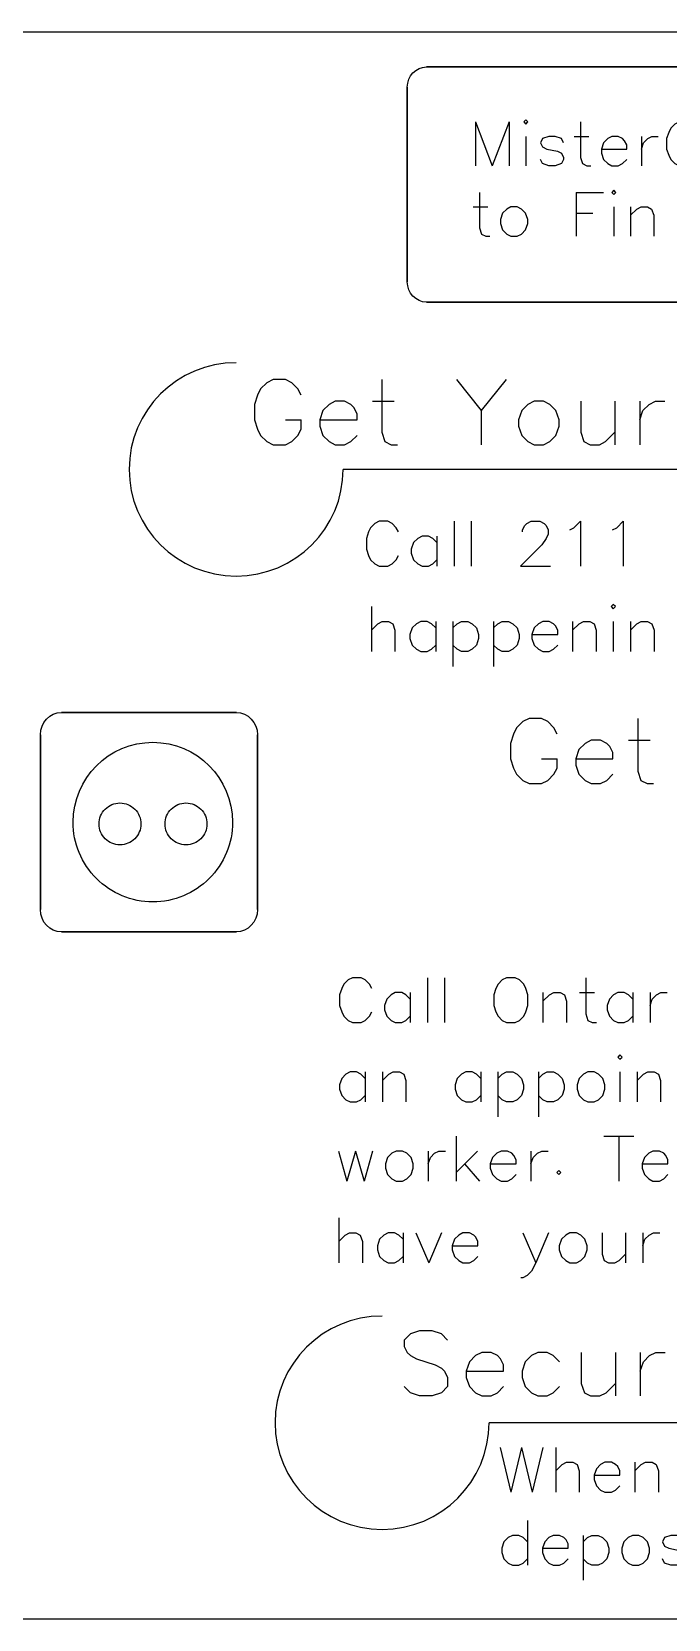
# Model space of a CAD drawing. Extents: x 0 to 396, y 0 to 198.
# Drawn here: x 197.4 to 276.6, y 0.4 to 198.1 of the extents above; entities that cross this region are included whole.
import ezdxf

# ---------------------------------------------------------------- set-up
doc = ezdxf.new("R2010")
doc.units = 0
doc.layers.get('0').update_dxf_attribs({"linetype": 'CONTINUOUS'})
doc.layers.add('Layer_1', color=7, linetype='CONTINUOUS')

msp = doc.modelspace()

# ---------------------------------------------------------------- linework, layer by layer
at = {"color": 7}
for points in [[(246.543592, 193.688111), (345.552136, 193.688111)], [(246.543592, 193.688111), (246.543592, 193.688111)], [(244.161424, 166.922457), (244.161424, 191.167046)], [(345.552136, 164.401392), (246.543592, 164.401392)], [(201.1266, 113.281717), (222.88452, 113.281717)], [(201.1266, 113.281717), (201.1266, 113.281717)], [(198.496168, 88.741957), (198.496168, 110.507653)], [(225.514952, 110.507653), (225.514952, 88.741957)], [(211.008944, 99.407109), (211.008944, 99.407109)], [(219.225448, 99.407109), (219.225448, 99.407109)], [(222.413152, 99.633781), (222.413152, 99.633781)], [(222.88452, 85.967901), (201.1266, 85.967901)]]:
    msp.add_lwpolyline(points, close=True, dxfattribs=at)
for points in [[(252.635776, 186.839332), (252.635776, 181.381612)], [(252.635776, 186.839332), (254.72708, 181.381612)], [(256.818384, 186.839332), (254.72708, 181.381612)], [(256.818384, 186.839332), (256.818384, 181.381612)], [(258.648264, 186.839332), (258.90968, 186.579441), (259.171096, 186.839332), (258.90968, 187.099223), (258.648264, 186.839332)], [(265.706424, 186.839332), (265.706424, 182.421178), (265.96784, 181.641504), (266.490672, 181.381612), (267.013496, 181.381612)], [(280.34556, 185.539875), (280.084144, 186.059658), (279.56132, 186.579441), (279.038496, 186.839332), (277.99284, 186.839332), (277.470016, 186.579441), (276.947184, 186.059658), (276.685776, 185.539875), (276.42436, 184.760201), (276.42436, 183.460743), (276.685776, 182.68107), (276.947184, 182.161286), (277.470016, 181.641504), (277.99284, 181.381612), (279.038496, 181.381612), (279.56132, 181.641504), (280.084144, 182.161286), (280.34556, 182.68107)], [(258.90968, 185.020092), (258.90968, 181.381612)], [(263.61512, 184.240418), (263.353712, 184.760201), (262.569464, 185.020092), (261.785224, 185.020092), (261.000992, 184.760201), (260.739576, 184.240418), (261.000992, 183.720635), (261.523816, 183.460743), (262.83088, 183.200852), (263.353712, 182.940961), (263.61512, 182.421178), (263.61512, 182.161286), (263.353712, 181.641504), (262.569464, 181.381612), (261.785224, 181.381612), (261.000992, 181.641504), (260.739576, 182.161286)], [(264.922184, 185.020092), (266.75208, 185.020092)], [(268.32056, 183.460743), (271.457512, 183.460743), (271.457512, 183.980526), (271.196104, 184.50031), (270.934688, 184.760201), (270.411864, 185.020092), (269.627624, 185.020092), (269.1048, 184.760201), (268.581968, 184.240418), (268.32056, 183.460743), (268.32056, 182.940961), (268.581968, 182.161286), (269.1048, 181.641504), (269.627624, 181.381612), (270.411864, 181.381612), (270.934688, 181.641504), (271.457512, 182.161286)], [(273.287408, 185.020092), (273.287408, 181.381612)], [(273.287408, 183.460743), (273.548824, 184.240418), (274.071648, 184.760201), (274.594472, 185.020092), (275.37872, 185.020092)], [(253.130728, 178.070839), (253.130728, 173.652685), (253.392144, 172.873011), (253.914968, 172.613119), (254.4378, 172.613119)], [(265.155736, 178.070839), (265.155736, 172.613119)], [(265.155736, 178.070839), (268.554104, 178.070839)], [(269.59976, 178.070839), (269.861168, 177.810948), (270.122584, 178.070839), (269.861168, 178.33073), (269.59976, 178.070839)], [(252.346488, 176.251599), (254.176384, 176.251599)], [(257.051928, 176.251599), (256.529104, 175.991708), (256.006272, 175.471925), (255.744864, 174.69225), (255.744864, 174.172468), (256.006272, 173.392794), (256.529104, 172.873011), (257.051928, 172.613119), (257.836168, 172.613119), (258.358992, 172.873011), (258.881824, 173.392794), (259.143232, 174.172468), (259.143232, 174.69225), (258.881824, 175.471925), (258.358992, 175.991708), (257.836168, 176.251599), (257.051928, 176.251599)], [(269.861168, 176.251599), (269.861168, 172.613119)], [(271.95248, 176.251599), (271.95248, 172.613119)], [(271.95248, 175.212034), (272.736712, 175.991708), (273.259544, 176.251599), (274.043784, 176.251599), (274.566608, 175.991708), (274.828024, 175.212034), (274.828024, 172.613119)], [(265.155736, 175.471925), (267.24704, 175.471925)], [(230.937816, 152.81383), (230.55108, 153.585513), (229.777592, 154.357196), (229.004104, 154.743037), (227.457136, 154.743037), (226.683656, 154.357196), (225.910168, 153.585513), (225.523424, 152.81383), (225.13668, 151.656305), (225.13668, 149.727098), (225.523424, 148.569574), (225.910168, 147.79789), (226.683656, 147.026207), (227.457136, 146.640366), (229.004104, 146.640366), (229.777592, 147.026207), (230.55108, 147.79789), (230.937816, 148.569574), (230.937816, 149.727098)], [(240.99312, 154.743037), (240.99312, 148.183732), (241.379864, 147.026207), (242.153344, 146.640366), (242.926832, 146.640366)], [(250.274944, 154.743037), (253.36888, 150.884622), (253.36888, 146.640366)], [(256.462816, 154.743037), (253.36888, 150.884622)], [(233.258272, 149.727098), (237.899184, 149.727098), (237.899184, 150.498781), (237.51244, 151.270464), (237.125696, 151.656305), (236.352216, 152.042146), (235.191984, 152.042146), (234.418504, 151.656305), (233.645016, 150.884622), (233.258272, 149.727098), (233.258272, 148.955414), (233.645016, 147.79789), (234.418504, 147.026207), (235.191984, 146.640366), (236.352216, 146.640366), (237.125696, 147.026207), (237.899184, 147.79789)], [(239.832896, 152.042146), (242.540088, 152.042146)], [(259.943496, 152.042146), (259.170016, 151.656305), (258.396528, 150.884622), (258.009784, 149.727098), (258.009784, 148.955414), (258.396528, 147.79789), (259.170016, 147.026207), (259.943496, 146.640366), (261.103728, 146.640366), (261.877208, 147.026207), (262.650696, 147.79789), (263.03744, 148.955414), (263.03744, 149.727098), (262.650696, 150.884622), (261.877208, 151.656305), (261.103728, 152.042146), (259.943496, 152.042146)], [(265.74464, 152.042146), (265.74464, 148.183732), (266.131384, 147.026207), (266.904864, 146.640366), (268.065096, 146.640366), (268.838576, 147.026207), (269.998808, 148.183732)], [(269.998808, 152.042146), (269.998808, 146.640366)], [(273.092744, 152.042146), (273.092744, 146.640366)], [(273.092744, 149.727098), (273.47948, 150.884622), (274.252968, 151.656305), (275.026456, 152.042146), (276.18668, 152.042146)], [(229.004104, 149.727098), (230.937816, 149.727098)], [(236.19128, 143.609001), (355.455312, 143.609001)], [(243.058384, 135.768842), (242.792008, 136.300342), (242.259272, 136.831842), (241.726528, 137.097592), (240.661048, 137.097592), (240.128304, 136.831842), (239.595568, 136.300342), (239.329192, 135.768842), (239.062824, 134.971592), (239.062824, 133.642842), (239.329192, 132.845593), (239.595568, 132.314092), (240.128304, 131.782592), (240.661048, 131.516842), (241.726528, 131.516842), (242.259272, 131.782592), (242.792008, 132.314092), (243.058384, 132.845593)], [(249.984016, 137.097592), (249.984016, 131.516842)], [(252.114976, 137.097592), (252.114976, 131.516842)], [(258.507872, 135.768842), (258.507872, 136.034592), (258.77424, 136.566092), (259.040608, 136.831842), (259.573352, 137.097592), (260.638832, 137.097592), (261.171576, 136.831842), (261.437944, 136.566092), (261.70432, 136.034592), (261.70432, 135.503092), (261.437944, 134.971592), (260.905208, 134.174342), (258.241504, 131.516842), (261.970688, 131.516842)], [(264.368024, 136.034592), (264.90076, 136.300342), (265.699872, 137.097592), (265.699872, 131.516842)], [(269.695432, 136.034592), (270.228168, 136.300342), (271.02728, 137.097592), (271.02728, 131.516842)], [(247.853048, 134.440093), (247.320312, 134.971592), (246.787568, 135.237342), (245.988456, 135.237342), (245.455712, 134.971592), (244.922976, 134.440093), (244.656608, 133.642842), (244.656608, 133.111342), (244.922976, 132.314092), (245.455712, 131.782592), (245.988456, 131.516842), (246.787568, 131.516842), (247.320312, 131.782592), (247.853048, 132.314092)], [(247.853048, 135.237342), (247.853048, 131.516842)], [(269.530456, 126.47504), (269.796824, 126.20929), (270.063192, 126.47504), (269.796824, 126.74079), (269.530456, 126.47504)], [(239.69696, 126.47504), (239.69696, 120.89429)], [(239.69696, 123.55179), (240.49608, 124.34904), (241.028816, 124.61479), (241.827928, 124.61479), (242.360664, 124.34904), (242.627032, 123.55179), (242.627032, 120.89429)], [(247.688072, 123.817541), (247.155336, 124.34904), (246.622584, 124.61479), (245.82348, 124.61479), (245.290736, 124.34904), (244.758, 123.817541), (244.491632, 123.02029), (244.491632, 122.48879), (244.758, 121.691541), (245.290736, 121.160041), (245.82348, 120.89429), (246.622584, 120.89429), (247.155336, 121.160041), (247.688072, 121.691541)], [(247.688072, 124.61479), (247.688072, 120.89429)], [(249.81904, 124.61479), (249.81904, 119.034041)], [(249.81904, 123.817541), (250.351784, 124.34904), (250.884528, 124.61479), (251.683632, 124.61479), (252.216376, 124.34904), (252.749112, 123.817541), (253.01548, 123.02029), (253.01548, 122.48879), (252.749112, 121.691541), (252.216376, 121.160041), (251.683632, 120.89429), (250.884528, 120.89429), (250.351784, 121.160041), (249.81904, 121.691541)], [(254.88008, 124.61479), (254.88008, 119.034041)], [(254.88008, 123.817541), (255.412816, 124.34904), (255.94556, 124.61479), (256.744664, 124.61479), (257.277416, 124.34904), (257.810152, 123.817541), (258.07652, 123.02029), (258.07652, 122.48879), (257.810152, 121.691541), (257.277416, 121.160041), (256.744664, 120.89429), (255.94556, 120.89429), (255.412816, 121.160041), (254.88008, 121.691541)], [(259.674744, 123.02029), (262.871184, 123.02029), (262.871184, 123.55179), (262.604816, 124.08329), (262.338448, 124.34904), (261.805704, 124.61479), (261.0066, 124.61479), (260.473848, 124.34904), (259.941112, 123.817541), (259.674744, 123.02029), (259.674744, 122.48879), (259.941112, 121.691541), (260.473848, 121.160041), (261.0066, 120.89429), (261.805704, 120.89429), (262.338448, 121.160041), (262.871184, 121.691541)], [(264.735792, 124.61479), (264.735792, 120.89429)], [(264.735792, 123.55179), (265.534904, 124.34904), (266.06764, 124.61479), (266.866752, 124.61479), (267.399496, 124.34904), (267.665864, 123.55179), (267.665864, 120.89429)], [(269.796824, 124.61479), (269.796824, 120.89429)], [(271.927792, 124.61479), (271.927792, 120.89429)], [(271.927792, 123.55179), (272.726904, 124.34904), (273.25964, 124.61479), (274.05876, 124.61479), (274.591496, 124.34904), (274.857864, 123.55179), (274.857864, 120.89429)], [(262.792856, 110.602709), (262.40612, 111.374397), (261.632632, 112.146077), (260.859144, 112.531925), (259.312176, 112.531925), (258.538696, 112.146077), (257.765208, 111.374397), (257.378464, 110.602709), (256.99172, 109.445189), (256.99172, 107.515973), (257.378464, 106.358453), (257.765208, 105.586773), (258.538696, 104.815093), (259.312176, 104.429245), (260.859144, 104.429245), (261.632632, 104.815093), (262.40612, 105.586773), (262.792856, 106.358453), (262.792856, 107.515973)], [(272.84816, 112.531925), (272.84816, 105.972613), (273.234904, 104.815093), (274.008392, 104.429245), (274.781872, 104.429245)], [(265.113312, 107.515973), (269.754224, 107.515973), (269.754224, 108.287669), (269.36748, 109.059349), (268.980736, 109.445189), (268.207256, 109.831029), (267.047024, 109.831029), (266.273544, 109.445189), (265.500056, 108.673501), (265.113312, 107.515973), (265.113312, 106.744293), (265.500056, 105.586773), (266.273544, 104.815093), (267.047024, 104.429245), (268.207256, 104.429245), (268.980736, 104.815093), (269.754224, 105.586773)], [(271.687936, 109.831029), (274.395128, 109.831029)], [(260.859144, 107.515973), (262.792856, 107.515973)], [(239.732208, 78.927085), (239.465832, 79.458581), (238.933096, 79.990085), (238.400352, 80.255829), (237.334872, 80.255829), (236.802128, 79.990085), (236.269392, 79.458581), (236.003016, 78.927085), (235.736648, 78.129829), (235.736648, 76.801077), (236.003016, 76.003829), (236.269392, 75.472333), (236.802128, 74.940829), (237.334872, 74.675077), (238.400352, 74.675077), (238.933096, 74.940829), (239.465832, 75.472333), (239.732208, 76.003829)], [(246.65784, 80.255829), (246.65784, 74.675077)], [(248.7888, 80.255829), (248.7888, 74.675077)], [(256.513544, 80.255829), (255.980808, 79.990085), (255.448064, 79.458581), (255.181696, 78.927085), (254.91532, 78.129829), (254.91532, 76.801077), (255.181696, 76.003829), (255.448064, 75.472333), (255.980808, 74.940829), (256.513544, 74.675077), (257.579032, 74.675077), (258.111768, 74.940829), (258.644512, 75.472333), (258.91088, 76.003829), (259.177248, 76.801077), (259.177248, 78.129829), (258.91088, 78.927085), (258.644512, 79.458581), (258.111768, 79.990085), (257.579032, 80.255829), (256.513544, 80.255829)], [(266.369256, 80.255829), (266.369256, 75.738077), (266.635624, 74.940829), (267.168368, 74.675077), (267.701104, 74.675077)], [(244.526872, 77.598325), (243.994136, 78.129829), (243.461392, 78.395581), (242.66228, 78.395581), (242.129536, 78.129829), (241.5968, 77.598325), (241.330432, 76.801077), (241.330432, 76.269573), (241.5968, 75.472333), (242.129536, 74.940829), (242.66228, 74.675077), (243.461392, 74.675077), (243.994136, 74.940829), (244.526872, 75.472333)], [(244.526872, 78.395581), (244.526872, 74.675077)], [(261.041848, 78.395581), (261.041848, 74.675077)], [(261.041848, 77.332573), (261.84096, 78.129829), (262.373696, 78.395581), (263.172808, 78.395581), (263.705552, 78.129829), (263.97192, 77.332573), (263.97192, 74.675077)], [(265.570144, 78.395581), (267.434736, 78.395581)], [(272.229408, 77.598325), (271.696664, 78.129829), (271.163928, 78.395581), (270.364816, 78.395581), (269.832072, 78.129829), (269.299328, 77.598325), (269.03296, 76.801077), (269.03296, 76.269573), (269.299328, 75.472333), (269.832072, 74.940829), (270.364816, 74.675077), (271.163928, 74.675077), (271.696664, 74.940829), (272.229408, 75.472333)], [(272.229408, 78.395581), (272.229408, 74.675077)], [(274.360368, 78.395581), (274.360368, 74.675077)], [(274.360368, 76.801077), (274.626744, 77.598325), (275.15948, 78.129829), (275.692224, 78.395581), (276.491336, 78.395581)], [(270.352856, 70.372325), (270.619224, 70.106573), (270.885592, 70.372325), (270.619224, 70.638069), (270.352856, 70.372325)], [(238.92112, 67.714813), (238.388384, 68.246317), (237.85564, 68.512069), (237.056536, 68.512069), (236.523792, 68.246317), (235.991056, 67.714813), (235.724688, 66.917573), (235.724688, 66.386069), (235.991056, 65.588821), (236.523792, 65.057317), (237.056536, 64.791573), (237.85564, 64.791573), (238.388384, 65.057317), (238.92112, 65.588821)], [(238.92112, 68.512069), (238.92112, 64.791573)], [(241.052096, 68.512069), (241.052096, 64.791573)], [(241.052096, 67.449069), (241.851208, 68.246317), (242.383952, 68.512069), (243.183064, 68.512069), (243.7158, 68.246317), (243.982168, 67.449069), (243.982168, 64.791573)], [(253.305136, 67.714813), (252.7724, 68.246317), (252.239656, 68.512069), (251.440544, 68.512069), (250.9078, 68.246317), (250.375064, 67.714813), (250.108696, 66.917573), (250.108696, 66.386069), (250.375064, 65.588821), (250.9078, 65.057317), (251.440544, 64.791573), (252.239656, 64.791573), (252.7724, 65.057317), (253.305136, 65.588821)], [(253.305136, 68.512069), (253.305136, 64.791573)], [(255.436104, 68.512069), (255.436104, 62.931317)], [(255.436104, 67.714813), (255.968848, 68.246317), (256.501592, 68.512069), (257.300696, 68.512069), (257.83344, 68.246317), (258.366176, 67.714813), (258.632544, 66.917573), (258.632544, 66.386069), (258.366176, 65.588821), (257.83344, 65.057317), (257.300696, 64.791573), (256.501592, 64.791573), (255.968848, 65.057317), (255.436104, 65.588821)], [(260.497144, 68.512069), (260.497144, 62.931317)], [(260.497144, 67.714813), (261.02988, 68.246317), (261.562624, 68.512069), (262.361736, 68.512069), (262.89448, 68.246317), (263.427216, 67.714813), (263.693584, 66.917573), (263.693584, 66.386069), (263.427216, 65.588821), (262.89448, 65.057317), (262.361736, 64.791573), (261.562624, 64.791573), (261.02988, 65.057317), (260.497144, 65.588821)], [(266.623664, 68.512069), (266.09092, 68.246317), (265.558184, 67.714813), (265.291808, 66.917573), (265.291808, 66.386069), (265.558184, 65.588821), (266.09092, 65.057317), (266.623664, 64.791573), (267.422768, 64.791573), (267.955512, 65.057317), (268.488248, 65.588821), (268.754624, 66.386069), (268.754624, 66.917573), (268.488248, 67.714813), (267.955512, 68.246317), (267.422768, 68.512069), (266.623664, 68.512069)], [(270.619224, 68.512069), (270.619224, 64.791573)], [(272.750192, 68.512069), (272.750192, 64.791573)], [(272.750192, 67.449069), (273.549304, 68.246317), (274.08204, 68.512069), (274.881152, 68.512069), (275.413896, 68.246317), (275.680264, 67.449069), (275.680264, 64.791573)], [(250.226488, 60.509221), (250.226488, 54.928469)], [(268.606056, 60.509221), (272.335248, 60.509221)], [(270.470648, 60.509221), (270.470648, 54.928469)], [(235.576112, 58.648973), (236.641592, 54.928469)], [(237.707072, 58.648973), (236.641592, 54.928469)], [(237.707072, 58.648973), (238.77256, 54.928469)], [(239.83804, 58.648973), (238.77256, 54.928469)], [(242.76812, 58.648973), (242.235376, 58.383221), (241.70264, 57.851717), (241.436272, 57.054477), (241.436272, 56.522973), (241.70264, 55.725725), (242.235376, 55.194221), (242.76812, 54.928469), (243.567224, 54.928469), (244.099968, 55.194221), (244.632712, 55.725725), (244.899088, 56.522973), (244.899088, 57.054477), (244.632712, 57.851717), (244.099968, 58.383221), (243.567224, 58.648973), (242.76812, 58.648973)], [(246.763672, 58.648973), (246.763672, 54.928469)], [(246.763672, 57.054477), (247.030048, 57.851717), (247.562784, 58.383221), (248.095528, 58.648973), (248.89464, 58.648973)], [(252.890192, 58.648973), (250.226488, 55.991477)], [(254.488416, 57.054477), (257.684856, 57.054477), (257.684856, 57.585973), (257.418488, 58.117477), (257.15212, 58.383221), (256.619376, 58.648973), (255.820272, 58.648973), (255.287528, 58.383221), (254.754784, 57.851717), (254.488416, 57.054477), (254.488416, 56.522973), (254.754784, 55.725725), (255.287528, 55.194221), (255.820272, 54.928469), (256.619376, 54.928469), (257.15212, 55.194221), (257.684856, 55.725725)], [(259.549456, 58.648973), (259.549456, 54.928469)], [(259.549456, 57.054477), (259.815832, 57.851717), (260.348568, 58.383221), (260.881304, 58.648973), (261.680424, 58.648973)], [(273.400728, 57.054477), (276.597168, 57.054477), (276.597168, 57.585973), (276.3308, 58.117477), (276.064432, 58.383221), (275.531688, 58.648973), (274.732576, 58.648973), (274.199832, 58.383221), (273.667096, 57.851717), (273.400728, 57.054477), (273.400728, 56.522973), (273.667096, 55.725725), (274.199832, 55.194221), (274.732576, 54.928469), (275.531688, 54.928469), (276.064432, 55.194221), (276.597168, 55.725725)], [(251.291968, 57.054477), (253.15656, 54.928469)], [(263.012272, 56.257221), (262.745904, 55.991477), (263.012272, 55.725725), (263.27864, 55.991477), (263.012272, 56.257221)], [(235.635928, 50.329525), (235.635928, 44.748781)], [(235.635928, 47.406277), (236.43504, 48.203525), (236.967784, 48.469277), (237.766896, 48.469277), (238.299632, 48.203525), (238.566, 47.406277), (238.566, 44.748781)], [(243.62704, 47.672021), (243.094304, 48.203525), (242.56156, 48.469277), (241.762456, 48.469277), (241.229712, 48.203525), (240.696976, 47.672021), (240.430608, 46.874781), (240.430608, 46.343277), (240.696976, 45.546029), (241.229712, 45.014525), (241.762456, 44.748781), (242.56156, 44.748781), (243.094304, 45.014525), (243.62704, 45.546029)], [(243.62704, 48.469277), (243.62704, 44.748781)], [(245.225272, 48.469277), (246.823488, 44.748781)], [(248.421712, 48.469277), (246.823488, 44.748781)], [(249.753568, 46.874781), (252.950008, 46.874781), (252.950008, 47.406277), (252.68364, 47.937781), (252.417272, 48.203525), (251.884528, 48.469277), (251.085424, 48.469277), (250.55268, 48.203525), (250.019936, 47.672021), (249.753568, 46.874781), (249.753568, 46.343277), (250.019936, 45.546029), (250.55268, 45.014525), (251.085424, 44.748781), (251.884528, 44.748781), (252.417272, 45.014525), (252.950008, 45.546029)], [(261.740232, 48.469277), (260.142008, 44.748781), (259.609272, 43.685773), (259.076528, 43.154269), (258.543792, 42.888525), (258.277416, 42.888525)], [(258.543792, 48.469277), (260.142008, 44.748781)], [(264.403944, 48.469277), (263.871192, 48.203525), (263.338456, 47.672021), (263.072088, 46.874781), (263.072088, 46.343277), (263.338456, 45.546029), (263.871192, 45.014525), (264.403944, 44.748781), (265.203048, 44.748781), (265.735792, 45.014525), (266.268528, 45.546029), (266.534904, 46.343277), (266.534904, 46.874781), (266.268528, 47.672021), (265.735792, 48.203525), (265.203048, 48.469277), (264.403944, 48.469277)], [(268.399504, 48.469277), (268.399504, 45.811781), (268.665872, 45.014525), (269.198616, 44.748781), (269.99772, 44.748781), (270.530464, 45.014525), (271.329576, 45.811781)], [(271.329576, 48.469277), (271.329576, 44.748781)], [(273.460536, 48.469277), (273.460536, 44.748781)], [(273.460536, 46.874781), (273.726912, 47.672021), (274.259656, 48.203525), (274.792392, 48.469277), (275.591504, 48.469277)], [(249.177184, 35.112549), (248.403696, 35.884229), (247.243472, 36.270069), (245.696496, 36.270069), (244.536272, 35.884229), (243.762784, 35.112549), (243.762784, 34.340861), (244.149528, 33.569181), (244.536272, 33.183341), (245.30976, 32.797501), (247.630208, 32.025813), (248.403696, 31.639973), (248.79044, 31.254133), (249.177184, 30.482445), (249.177184, 29.324925), (248.403696, 28.553245), (247.243472, 28.167397), (245.696496, 28.167397), (244.536272, 28.553245), (243.762784, 29.324925)], [(251.497632, 31.254133), (256.138544, 31.254133), (256.138544, 32.025813), (255.7518, 32.797501), (255.365056, 33.183341), (254.591576, 33.569181), (253.431344, 33.569181), (252.657864, 33.183341), (251.884376, 32.411653), (251.497632, 31.254133), (251.497632, 30.482445), (251.884376, 29.324925), (252.657864, 28.553245), (253.431344, 28.167397), (254.591576, 28.167397), (255.365056, 28.553245), (256.138544, 29.324925)], [(263.099912, 32.411653), (262.326424, 33.183341), (261.552944, 33.569181), (260.392712, 33.569181), (259.619232, 33.183341), (258.845744, 32.411653), (258.459, 31.254133), (258.459, 30.482445), (258.845744, 29.324925), (259.619232, 28.553245), (260.392712, 28.167397), (261.552944, 28.167397), (262.326424, 28.553245), (263.099912, 29.324925)], [(265.807104, 33.569181), (265.807104, 29.710765), (266.193848, 28.553245), (266.967328, 28.167397), (268.12756, 28.167397), (268.90104, 28.553245), (270.061272, 29.710765)], [(270.061272, 33.569181), (270.061272, 28.167397)], [(273.155216, 33.569181), (273.155216, 28.167397)], [(273.155216, 31.254133), (273.541952, 32.411653), (274.31544, 33.183341), (275.088928, 33.569181), (276.249152, 33.569181)], [(254.349472, 24.877845), (340.928752, 24.877845)], [(255.69776, 21.759253), (257.029608, 16.178501)], [(258.361464, 21.759253), (257.029608, 16.178501)], [(258.361464, 21.759253), (259.69332, 16.178501)], [(261.025168, 21.759253), (259.69332, 16.178501)], [(262.623392, 21.759253), (262.623392, 16.178501)], [(262.623392, 18.835997), (263.422504, 19.633253), (263.955248, 19.898997), (264.754352, 19.898997), (265.287096, 19.633253), (265.553464, 18.835997), (265.553464, 16.178501)], [(267.418064, 18.304501), (270.614504, 18.304501), (270.614504, 18.835997), (270.348136, 19.367501), (270.081768, 19.633253), (269.549024, 19.898997), (268.749912, 19.898997), (268.217176, 19.633253), (267.684432, 19.101749), (267.418064, 18.304501), (267.418064, 17.772997), (267.684432, 16.975749), (268.217176, 16.444245), (268.749912, 16.178501), (269.549024, 16.178501), (270.081768, 16.444245), (270.614504, 16.975749)], [(272.479104, 19.898997), (272.479104, 16.178501)], [(272.479104, 18.835997), (273.278216, 19.633253), (273.810952, 19.898997), (274.610064, 19.898997), (275.142808, 19.633253), (275.409176, 18.835997), (275.409176, 16.178501)], [(259.121248, 12.650005), (259.121248, 7.069261)], [(259.121248, 9.992501), (258.588504, 10.524005), (258.05576, 10.789757), (257.256656, 10.789757), (256.723912, 10.524005), (256.191176, 9.992501), (255.924808, 9.195261), (255.924808, 8.663757), (256.191176, 7.866509), (256.723912, 7.335005), (257.256656, 7.069261), (258.05576, 7.069261), (258.588504, 7.335005), (259.121248, 7.866509)], [(260.98584, 9.195261), (264.18228, 9.195261), (264.18228, 9.726757), (263.915912, 10.258261), (263.649544, 10.524005), (263.1168, 10.789757), (262.317696, 10.789757), (261.784944, 10.524005), (261.252208, 9.992501), (260.98584, 9.195261), (260.98584, 8.663757), (261.252208, 7.866509), (261.784944, 7.335005), (262.317696, 7.069261), (263.1168, 7.069261), (263.649544, 7.335005), (264.18228, 7.866509)], [(266.046888, 10.789757), (266.046888, 5.209005)], [(266.046888, 9.992501), (266.579624, 10.524005), (267.112368, 10.789757), (267.911472, 10.789757), (268.444216, 10.524005), (268.976952, 9.992501), (269.243328, 9.195261), (269.243328, 8.663757), (268.976952, 7.866509), (268.444216, 7.335005), (267.911472, 7.069261), (267.112368, 7.069261), (266.579624, 7.335005), (266.046888, 7.866509)], [(272.1734, 10.789757), (271.640656, 10.524005), (271.10792, 9.992501), (270.841552, 9.195261), (270.841552, 8.663757), (271.10792, 7.866509), (271.640656, 7.335005), (272.1734, 7.069261), (272.972512, 7.069261), (273.505256, 7.335005), (274.037992, 7.866509), (274.304368, 8.663757), (274.304368, 9.195261), (274.037992, 9.992501), (273.505256, 10.524005), (272.972512, 10.789757), (272.1734, 10.789757)], [(278.832656, 9.992501), (278.566288, 10.524005), (277.767176, 10.789757), (276.968072, 10.789757), (276.16896, 10.524005), (275.902592, 9.992501), (276.16896, 9.461005), (276.701704, 9.195261), (278.033552, 8.929509), (278.566288, 8.663757), (278.832656, 8.132261), (278.832656, 7.866509), (278.566288, 7.335005), (277.767176, 7.069261), (276.968072, 7.069261), (276.16896, 7.335005), (275.902592, 7.866509)]]:
    msp.add_lwpolyline(points, dxfattribs=at)
for points in [[(244.161424, 191.167046), (244.161424, 192.563716), (245.223872, 193.688111), (246.543592, 193.688111)], [(246.543592, 164.401392), (245.223872, 164.401392), (244.161424, 165.525787), (244.161424, 166.922457)], [(222.860952, 156.845611), (215.50672, 156.845611), (209.544944, 150.897718), (209.544944, 143.560622)], [(209.544944, 143.560622), (209.544944, 136.223525), (215.50672, 130.275633), (222.860952, 130.275633)], [(222.860952, 130.275633), (230.215176, 130.275633), (236.17696, 136.223525), (236.17696, 143.560622)], [(198.496168, 110.507653), (198.496168, 112.044485), (199.669336, 113.281717), (201.1266, 113.281717)], [(222.88452, 113.281717), (224.341776, 113.281717), (225.514952, 112.044485), (225.514952, 110.507653)], [(202.569024, 99.633781), (202.569027, 105.121879), (207.011285, 109.570861), (212.491088, 109.570861)], [(212.491088, 109.570861), (217.970891, 109.570861), (222.413149, 105.121879), (222.413152, 99.633781)], [(205.793888, 99.407109), (205.793888, 100.099715), (206.068609, 100.763954), (206.557615, 101.2537)], [(206.557615, 101.2537), (207.046622, 101.743446), (207.709857, 102.018582), (208.401416, 102.018581)], [(208.401416, 102.018581), (209.092975, 102.018582), (209.75621, 101.743446), (210.245217, 101.2537)], [(210.245217, 101.2537), (210.734223, 100.763954), (211.008944, 100.099715), (211.008944, 99.407109)], [(214.010392, 99.407109), (214.010392, 100.099715), (214.285113, 100.763954), (214.774119, 101.2537)], [(214.774119, 101.2537), (215.263126, 101.743446), (215.926361, 102.018582), (216.61792, 102.018581)], [(216.61792, 102.018581), (217.309479, 102.018582), (217.972714, 101.743446), (218.461721, 101.2537)], [(218.461721, 101.2537), (218.950727, 100.763954), (219.225448, 100.099715), (219.225448, 99.407109)], [(205.475128, 92.607199), (203.61438, 94.470764), (202.569023, 96.998302), (202.569024, 99.633781)], [(206.557615, 97.560518), (206.068609, 98.050264), (205.793888, 98.714503), (205.793888, 99.407109)], [(211.008944, 99.407109), (211.008944, 98.714503), (210.734223, 98.050264), (210.245217, 97.560518)], [(214.774119, 97.560518), (214.285113, 98.050264), (214.010392, 98.714503), (214.010392, 99.407109)], [(219.225448, 99.407109), (219.225448, 98.714503), (218.950727, 98.050264), (218.461721, 97.560518)], [(222.413152, 99.633781), (222.413153, 96.998302), (221.367796, 94.470764), (219.507048, 92.607199)], [(208.401416, 96.795637), (207.709857, 96.795636), (207.046622, 97.070772), (206.557615, 97.560518)], [(210.245217, 97.560518), (209.75621, 97.070772), (209.092975, 96.795636), (208.401416, 96.795637)], [(216.61792, 96.795637), (215.926361, 96.795636), (215.263126, 97.070772), (214.774119, 97.560518)], [(218.461721, 97.560518), (217.972714, 97.070772), (217.309479, 96.795636), (216.61792, 96.795637)], [(212.491088, 89.696693), (209.859592, 89.696693), (207.335876, 90.743633), (205.475128, 92.607199)], [(219.507048, 92.607199), (217.6463, 90.743633), (215.122584, 89.696693), (212.491088, 89.696693)], [(201.1266, 85.967901), (199.669336, 85.967901), (198.496168, 87.205125), (198.496168, 88.741957)], [(225.514952, 88.741957), (225.514952, 87.205125), (224.341776, 85.967901), (222.88452, 85.967901)], [(241.019144, 38.114461), (233.664912, 38.114461), (227.703136, 32.166565), (227.703136, 24.829469)], [(227.703136, 24.829469), (227.703136, 17.492373), (233.664912, 11.544477), (241.019144, 11.544477)], [(241.019144, 11.544477), (248.373368, 11.544477), (254.335152, 17.492373), (254.335152, 24.829469)]]:
    msp.add_open_spline(points, degree=3, dxfattribs=at)
at = {"layer": 'Layer_1', "color": 7}
msp.add_lwpolyline([(0.353573, 198.071167), (396.496844, 198.071167), (396.496844, 0.353609), (0.353573, 0.353609), (0.353573, 198.071167)], close=True, dxfattribs=at)

doc.saveas('drawing.dxf')
